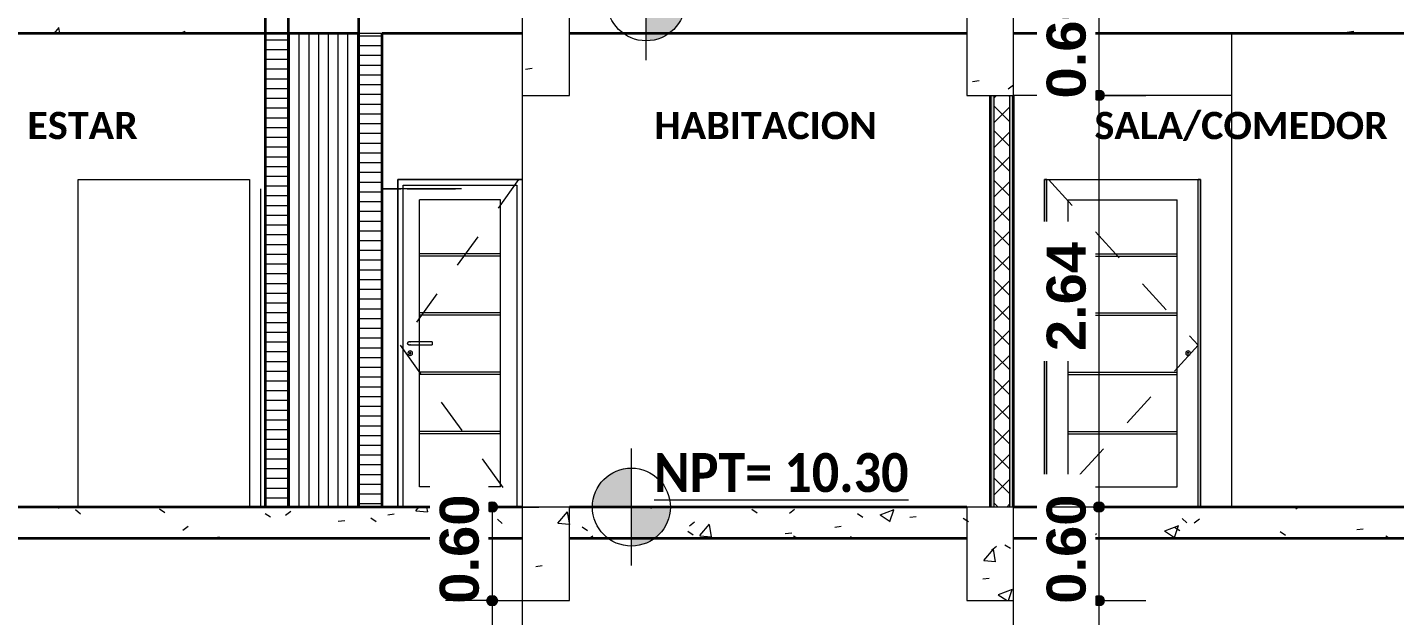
# Model space of a CAD drawing. Header units: metres. Extents: x -144 to 1000, y -717 to 29.
# Drawn here: x 226.64 to 235.41, y -646.76 to -642.99 of the extents above; entities that cross this region are included whole.
import ezdxf

# ---------------------------------------------------------------- set-up
doc = ezdxf.new("R2010")
doc.units = ezdxf.units.M
doc.linetypes.add('Trazo', pattern=[0.45, 0.225, -0.225])
doc.layers.get('0').update_dxf_attribs({"color": 1})
for name, color, linetype, lineweight in [('A-ANNO-DIMS', 1, 'Continuous', 9), ('A-DETL-GENF', 1, 'Continuous', 9), ('A-DETL-THIN', 1, 'Continuous', 9), ('A-DOOR', 1, 'Continuous', 9), ('A-DOOR-FRAM', 1, 'Continuous', 9), ('A-DOOR-HDLN', 1, 'Trazo', 20), ('A-FLOR', 2, 'Continuous', 9), ('A-FLOR-MCUT', 7, 'Continuous', 9), ('A-FLOR-PATT', 8, 'Continuous', 50), ('A-GENM', 1, 'Continuous', 9), ('A-WALL', 4, 'Continuous', 9), ('G-ANNO-DIMS', 1, 'Continuous', 9), ('G-ANNO-TEXT', 2, 'Continuous', 9), ('I-FURN', 2, 'Continuous', 9), ('S-BEAM', 1, 'Continuous', 9), ('S-COLS', 7, 'Continuous', 9)]:
    doc.layers.add(name, color=color, linetype=linetype, lineweight=lineweight)
doc.layers.add('A-WALL-PATT', color=7, linetype='Continuous', lineweight=35, true_color=0x9c9c9c)
doc.styles.add('Arial Black_B', font='ariblk.ttf', dxfattribs={"width": 0.9, "height": 0.1875})
doc.styles.add('Calibri_B', font='calibrib.ttf', dxfattribs={"height": 0.165})
doc.styles.add('Calibri_B_1', font='calibrib.ttf', dxfattribs={"height": 0.135})

# ---------------------------------------------------------------- blocks, each defined once
blk = doc.blocks.new('ololo')
at = {"layer": 'A-ANNO-DIMS', "lineweight": 25, "true_color": 0x008000}
h = blk.add_hatch(color=96, dxfattribs=at)
edge = h.paths.add_edge_path()
edge.add_arc((233.5109, -643.4254), 0.0312, 0, 360)
h = blk.add_hatch(color=96, dxfattribs=at)
edge = h.paths.add_edge_path()
edge.add_arc((233.5109, -643.4254), 0.0312, 0, 360)
h = blk.add_hatch(color=96, dxfattribs=at)
edge = h.paths.add_edge_path()
edge.add_arc((229.6173, -646.0654), 0.0312, 0, 360)
h = blk.add_hatch(color=96, dxfattribs=at)
edge = h.paths.add_edge_path()
edge.add_arc((233.5109, -646.0654), 0.0312, 0, 360)
h = blk.add_hatch(color=96, dxfattribs=at)
edge = h.paths.add_edge_path()
edge.add_arc((229.6173, -646.6654), 0.0312, 0, 360)
h = blk.add_hatch(color=96, dxfattribs=at)
edge = h.paths.add_edge_path()
edge.add_arc((233.5109, -646.6654), 0.0312, 0, 360)
h = blk.add_hatch(color=96, dxfattribs=at)
edge = h.paths.add_edge_path()
edge.add_arc((233.5109, -646.6654), 0.0312, 0, 360)
at = {"layer": 'A-WALL-PATT', "lineweight": 5, "true_color": 0x747474}
blk.add_hatch(color=8, dxfattribs=at).paths.add_polyline_path([(232.8116, -646.0654), (232.8366, -646.0654), (232.8366, -643.4254), (232.8116, -643.4254), (232.8116, -645.7249)])
at = {"layer": 'A-WALL-PATT', "true_color": 0x747474}
blk.add_hatch(color=8, dxfattribs=at).paths.add_polyline_path([(232.9616, -646.0654), (232.9616, -643.4254), (232.9366, -643.4254), (232.9366, -646.0654)])
at = {"layer": 'G-ANNO-DIMS'}
h = blk.add_hatch(color=256, dxfattribs=at)
edge = h.paths.add_edge_path()
edge.add_line((230.6054, -642.8254), (230.8554, -642.8254))
edge.add_arc((230.6054, -642.8254), 0.25, 270, 360, ccw=False)
edge.add_line((230.6054, -643.0754), (230.6054, -642.8254))
h = blk.add_hatch(color=256, dxfattribs=at)
edge = h.paths.add_edge_path()
edge.add_line((230.5104, -646.0654), (230.2604, -646.0654))
edge.add_arc((230.5104, -646.0654), 0.25, 90, 180, ccw=False)
edge.add_line((230.5104, -645.8154), (230.5104, -646.0654))
h = blk.add_hatch(color=256, dxfattribs=at)
edge = h.paths.add_edge_path()
edge.add_line((230.5104, -646.0654), (230.7604, -646.0654))
edge.add_arc((230.5104, -646.0654), 0.25, 270, 360, ccw=False)
edge.add_line((230.5104, -646.3154), (230.5104, -646.0654))
at = {"layer": 'A-ANNO-DIMS', "color": 96, "true_color": 0x008000}
for p, q in [((233.5109, -643.4254), (233.5109, -642.8254)), ((233.5109, -643.4254), (233.2109, -643.4254)), ((233.5109, -643.4254), (233.2109, -643.4254)), ((233.5109, -643.4254), (233.8109, -643.4254)), ((233.5109, -643.4254), (233.8109, -643.4254)), ((229.6173, -646.0654), (229.3173, -646.0654)), ((229.6173, -646.0654), (229.6173, -646.6654)), ((229.6173, -646.0654), (229.9173, -646.0654)), ((233.5109, -646.0654), (233.2109, -646.0654)), ((233.5109, -646.6654), (233.5109, -646.0654)), ((233.5109, -646.0654), (233.8109, -646.0654)), ((229.6173, -646.6654), (229.3173, -646.6654)), ((229.6173, -646.6654), (229.9173, -646.6654)), ((233.5109, -646.6654), (233.2109, -646.6654)), ((233.5109, -646.6654), (233.2109, -646.6654)), ((233.5109, -648.9989), (233.5109, -646.6654)), ((233.5109, -646.6654), (233.8109, -646.6654)), ((233.5109, -646.6654), (233.8109, -646.6654))]:
    blk.add_line(p, q, dxfattribs=at)
at = {"layer": 'A-ANNO-DIMS', "color": 96, "lineweight": 25, "true_color": 0x008000}
for centre in [(233.5109, -643.4254), (233.5109, -643.4254), (229.6173, -646.0654), (233.5109, -646.0654), (229.6173, -646.6654), (233.5109, -646.6654), (233.5109, -646.6654)]:
    blk.add_circle(centre, 0.0312, dxfattribs=at)
at = {"layer": 'A-DETL-GENF'}
for p, q in [((229.8319, -643.2566), (229.8735, -643.2511)), ((232.6998, -643.336), (232.7413, -643.3305)), ((232.9282, -643.3828), (232.9615, -643.3573)), ((230.0392, -646.1685), (230.1004, -646.0955)), ((230.1126, -646.1653), (230.0999, -646.0966)), ((230.0386, -646.1692), (230.1126, -646.1757)), ((232.6626, -646.1515), (232.6738, -646.1587)), ((232.772, -646.4076), (232.8332, -646.3346)), ((232.8201, -646.3422), (232.8534, -646.3167)), ((232.8473, -646.4154), (232.8327, -646.3358)), ((232.9062, -646.3067), (232.9416, -646.3293)), ((229.8965, -646.4465), (229.9381, -646.441)), ((232.7713, -646.4083), (232.8472, -646.415)), ((232.7642, -646.5259), (232.8057, -646.5204)), ((232.8645, -646.627), (232.9215, -646.6654)), ((232.8655, -646.6266), (232.9544, -646.5925)), ((232.9291, -646.6654), (232.9533, -646.5932))]:
    blk.add_line(p, q, dxfattribs=at)
at = {"layer": 'A-DETL-THIN'}
for p, q in [((229.8104, -642.8254), (229.8104, -643.4254)), ((230.1126, -643.4254), (230.1126, -642.8254)), ((232.6626, -642.8254), (232.6626, -643.4254)), ((232.9626, -643.4254), (232.9626, -642.8254)), ((229.8104, -643.4254), (230.1126, -643.4254)), ((232.6626, -643.4254), (232.9626, -643.4254)), ((230.1126, -646.0654), (229.8104, -646.0654)), ((229.8104, -646.0654), (229.8104, -646.6654)), ((230.1126, -646.6654), (230.1126, -646.0654)), ((232.6626, -646.0654), (232.6626, -646.6654)), ((232.9626, -646.0654), (232.6626, -646.0654)), ((232.9626, -646.6654), (232.9626, -646.0654)), ((229.8104, -646.6654), (230.1126, -646.6654)), ((232.6626, -646.6654), (232.9626, -646.6654))]:
    blk.add_line(p, q, dxfattribs=at)
at = {"layer": 'A-DOOR'}
for p, q in [((233.1765, -643.9654), (234.1465, -643.9654)), ((233.1765, -646.0654), (233.1765, -643.9654)), ((234.1465, -646.0654), (234.1465, -643.9654)), ((229.6716, -644.0954), (229.1516, -644.0954)), ((229.1516, -645.9354), (229.1516, -644.0954)), ((229.6716, -645.9354), (229.6716, -644.0954)), ((233.3115, -644.0954), (234.0115, -644.0954)), ((233.3115, -645.9354), (233.3115, -644.0954)), ((234.0115, -645.9354), (234.0115, -644.0954)), ((229.6716, -644.4404), (229.1516, -644.4404)), ((233.3115, -644.4404), (234.0115, -644.4404)), ((229.6716, -644.4554), (229.1516, -644.4554)), ((233.3115, -644.4554), (234.0115, -644.4554)), ((229.6716, -644.8204), (229.1516, -644.8204)), ((229.6716, -644.8354), (229.1516, -644.8354)), ((233.3115, -644.8204), (234.0115, -644.8204)), ((233.3115, -644.8354), (234.0115, -644.8354)), ((229.0899, -645.0054), (229.0933, -645.0054)), ((229.0933, -645.0253), (229.0899, -645.0253)), ((229.2316, -645.0054), (229.0916, -645.0054)), ((229.0916, -645.0254), (229.2316, -645.0254)), ((229.6716, -645.2004), (229.1516, -645.2004)), ((229.6716, -645.2154), (229.1516, -645.2154)), ((233.3115, -645.2004), (234.0115, -645.2004)), ((233.3115, -645.2154), (234.0115, -645.2154)), ((229.6716, -645.5804), (229.1516, -645.5804)), ((233.3115, -645.5804), (234.0115, -645.5804)), ((229.6716, -645.5954), (229.1516, -645.5954)), ((233.3115, -645.5954), (234.0115, -645.5954)), ((229.6716, -645.9354), (229.1516, -645.9354)), ((233.3115, -645.9354), (234.0115, -645.9354))]:
    blk.add_line(p, q, dxfattribs=at)
at = {"layer": 'A-DOOR', "flags": 128}
for points in [[(229.2316, -645.0054), (229.2316, -645.0058), (229.2316, -645.0064), (229.2316, -645.0074), (229.2316, -645.0086), (229.2316, -645.0101), (229.2316, -645.0118), (229.2316, -645.0135), (229.2316, -645.0154)], [(229.2316, -645.0154), (229.2316, -645.0172), (229.2316, -645.019), (229.2316, -645.0206), (229.2316, -645.0221), (229.2316, -645.0234), (229.2316, -645.0243), (229.2316, -645.025), (229.2316, -645.0253)]]:
    blk.add_lwpolyline(points, dxfattribs=at)
at = {"layer": 'A-DOOR'}
for centre, radius, start, end in [((229.0916, -645.0783), 0.015, 90, 270), ((229.0916, -645.0783), 0.005, 90, 270), ((229.0916, -645.0783), 0.015, 270, 90), ((229.0916, -645.0783), 0.005, 270, 90), ((234.0815, -645.0783), 0.015, 90, 270), ((234.0815, -645.0783), 0.005, 90, 270), ((234.0815, -645.0783), 0.015, 270, 90), ((234.0815, -645.0783), 0.005, 270, 90)]:
    blk.add_arc(centre, radius, start, end, dxfattribs=at)
for points in [[(229.0933, -645.0054), (229.0921, -645.0054), (229.0899, -645.0054), (229.0865, -645.0057), (229.0833, -645.0064), (229.0804, -645.0074), (229.0778, -645.0086), (229.0757, -645.0101), (229.0742, -645.0117), (229.0733, -645.0135), (229.0731, -645.0148), (229.0731, -645.0154)], [(229.0731, -645.0154), (229.0731, -645.016), (229.0733, -645.0172), (229.0742, -645.019), (229.0757, -645.0207), (229.0778, -645.0222), (229.0804, -645.0234), (229.0833, -645.0244), (229.0865, -645.0251), (229.0899, -645.0254), (229.0921, -645.0254), (229.0933, -645.0253)]]:
    blk.add_open_spline(points, degree=3, dxfattribs=at)
at = {"layer": 'A-DOOR-FRAM'}
for p, q in [((229.8116, -643.9654), (229.0116, -643.9654)), ((229.0116, -643.9654), (229.0116, -646.0654)), ((229.0466, -646.0654), (229.0466, -644.0004)), ((229.0466, -644.0004), (229.7766, -644.0004)), ((229.7766, -644.0004), (229.7766, -646.0654)), ((233.1615, -643.9654), (233.1615, -646.0654)), ((233.1765, -643.9654), (233.1615, -643.9654)), ((234.1615, -643.9654), (234.1465, -643.9654)), ((234.1615, -646.0654), (234.1615, -643.9654))]:
    blk.add_line(p, q, dxfattribs=at)
at = {"layer": 'A-DOOR-HDLN'}
for p, q in [((229.7866, -643.9654), (229.0266, -645.0274)), ((233.1865, -643.9654), (234.1465, -645.0274)), ((229.0266, -645.0274), (229.7766, -646.0654)), ((234.1465, -645.0274), (233.1965, -646.0654))]:
    blk.add_line(p, q, dxfattribs=at)
at = {"layer": 'A-FLOR', "lineweight": 35}
for p, q in [((225.5126, -643.0254), (228.7616, -643.0254)), ((228.9116, -643.0254), (229.8104, -643.0254)), ((230.1126, -643.0254), (232.6626, -643.0254)), ((232.9626, -643.0254), (241.5612, -643.0254)), ((229.8104, -646.0654), (222.5126, -646.0654)), ((232.6626, -646.0654), (230.1126, -646.0654)), ((241.5612, -646.0654), (232.9626, -646.0654)), ((222.5126, -646.2654), (229.8104, -646.2654)), ((230.1126, -646.2654), (232.6626, -646.2654)), ((232.9626, -646.2654), (241.5612, -646.2654))]:
    blk.add_line(p, q, dxfattribs=at)
at = {"layer": 'A-FLOR-MCUT'}
blk.add_line((228.7616, -643.0254), (228.9116, -643.0254), dxfattribs=at)
at = {"layer": 'A-FLOR-PATT', "color": 8, "lineweight": 5, "true_color": 0x828282}
for p, q in [((226.8098, -643.0254), (226.8395, -642.99)), ((226.8447, -643.0254), (226.8385, -642.9917)), ((227.6161, -643.0254), (227.6479, -643.0132)), ((227.643, -643.0254), (227.6468, -643.0139)), ((228.1175, -643.0254), (228.1256, -643.0243)), ((232.323, -643.0254), (232.3249, -643.0239)), ((234.0672, -643.0254), (234.0673, -643.0253)), ((235.1028, -643.0196), (235.1444, -643.0141)), ((226.8304, -646.0654), (226.84, -646.0715)), ((226.9447, -646.0803), (226.9756, -646.1086)), ((227.4826, -646.0776), (227.5179, -646.1001)), ((228.1605, -646.1063), (228.1959, -646.1288)), ((228.2925, -646.118), (228.3258, -646.0925)), ((228.9473, -646.1146), (228.9889, -646.1091)), ((229.1276, -646.0896), (229.2036, -646.0962)), ((229.1283, -646.0888), (229.1479, -646.0654)), ((229.2037, -646.0965), (229.1979, -646.0654)), ((230.6284, -646.0654), (230.6399, -646.0727)), ((231.2825, -646.0789), (231.3179, -646.1014)), ((231.5239, -646.1041), (231.5571, -646.0786)), ((231.9605, -646.1075), (231.9958, -646.13)), ((232.1074, -646.1153), (232.1963, -646.0811)), ((232.1695, -646.1586), (232.1952, -646.0819)), ((234.7733, -646.0763), (234.7875, -646.0654)), ((227.633, -646.2132), (227.6662, -646.1877)), ((228.6298, -646.1564), (228.6713, -646.1509)), ((228.8385, -646.1349), (228.8739, -646.1574)), ((229.5165, -646.1635), (229.5518, -646.1861)), ((229.6511, -646.1428), (229.682, -646.1711)), ((230.1146, -646.1762), (230.1126, -646.1653)), ((230.1126, -646.1757), (230.1145, -646.1759)), ((230.1944, -646.1922), (230.2298, -646.2147)), ((230.8824, -646.1854), (230.9156, -646.1599)), ((230.9501, -646.2482), (231.0113, -646.1752)), ((231.0255, -646.2559), (231.0108, -646.1763)), ((231.8152, -646.1939), (231.8568, -646.1885)), ((232.1065, -646.1156), (232.1696, -646.1582)), ((232.2962, -646.1306), (232.3377, -646.1251)), ((232.6385, -646.1361), (232.6626, -646.1515)), ((233.3164, -646.1648), (233.3518, -646.1873)), ((233.9328, -646.2169), (234.0217, -646.1828)), ((233.9944, -646.1934), (234.0297, -646.2159)), ((233.9946, -646.2604), (234.0204, -646.1836)), ((234.0431, -646.1383), (234.074, -646.1666)), ((234.1213, -646.1656), (234.1546, -646.1401)), ((227.8273, -646.262), (227.8689, -646.2565)), ((230.2426, -646.2654), (230.2636, -646.2493)), ((230.8724, -646.2208), (230.9077, -646.2433)), ((230.9495, -646.2489), (231.0254, -646.2556)), ((231.4974, -646.2358), (231.539, -646.2303)), ((231.5503, -646.2495), (231.5753, -646.2654)), ((231.9135, -646.2654), (231.9223, -646.2549)), ((231.9235, -646.2654), (231.9217, -646.256)), ((233.4616, -646.2609), (233.4949, -646.2354)), ((233.9316, -646.2173), (233.9948, -646.2599)), ((234.6723, -646.2221), (234.7077, -646.2446)), ((235.1641, -646.21), (235.2056, -646.2045)), ((235.3503, -646.2507), (235.3733, -646.2654))]:
    blk.add_line(p, q, dxfattribs=at)
at = {"layer": 'A-GENM'}
for p, q in [((228.1316, -644.0254), (228.1316, -645.0254)), ((228.9116, -644.0254), (229.0316, -644.0254)), ((229.4216, -644.0254), (228.9116, -644.0254)), ((229.0716, -644.0254), (229.3816, -644.0254)), ((228.1316, -645.0254), (228.1316, -646.0654))]:
    blk.add_line(p, q, dxfattribs=at)
at = {"layer": 'A-WALL', "lineweight": 35}
for p, q in [((228.1616, -642.8254), (228.1616, -646.0654)), ((228.3116, -646.0654), (228.3116, -642.8254)), ((228.7616, -646.0654), (228.7616, -642.8254)), ((228.9116, -646.0654), (228.9116, -643.0254)), ((232.8116, -643.4254), (232.8116, -646.0654)), ((232.9616, -646.0654), (232.9616, -643.4254))]:
    blk.add_line(p, q, dxfattribs=at)
at = {"layer": 'A-WALL'}
for p, q in [((234.3615, -646.0654), (234.3615, -643.0254)), ((232.8366, -643.4254), (232.8366, -646.0654)), ((232.9366, -643.4254), (232.9366, -646.0654)), ((226.9616, -646.0654), (226.9616, -643.9654)), ((226.9616, -643.9654), (228.0616, -643.9654)), ((228.0616, -643.9654), (228.0616, -646.0654)), ((229.0116, -646.0654), (229.0116, -643.9654)), ((229.0116, -643.9654), (229.8116, -643.9654)), ((233.1615, -646.0654), (233.1615, -643.9654)), ((233.1615, -643.9654), (233.1765, -643.9654)), ((234.1465, -643.9654), (234.1615, -643.9654)), ((234.1615, -643.9654), (234.1615, -646.0654))]:
    blk.add_line(p, q, dxfattribs=at)
at = {"layer": 'A-WALL-PATT', "color": 8, "lineweight": 5, "true_color": 0x727272}
for p, q in [((228.3174, -646.0654), (228.3174, -643.0254)), ((228.3799, -646.0654), (228.3799, -643.0254)), ((228.4424, -646.0654), (228.4424, -643.0254)), ((228.5049, -646.0654), (228.5049, -643.0254)), ((228.5674, -646.0654), (228.5674, -643.0254)), ((228.6299, -646.0654), (228.6299, -643.0254)), ((228.6924, -646.0654), (228.6924, -643.0254)), ((228.7549, -646.0654), (228.7549, -643.0254)), ((228.3116, -643.0704), (228.1616, -643.0704)), ((228.9116, -643.0454), (228.7616, -643.0454)), ((228.9116, -643.1079), (228.7616, -643.1079)), ((228.3116, -643.1329), (228.1616, -643.1329)), ((228.3116, -643.1954), (228.1616, -643.1954)), ((228.9116, -643.1704), (228.7616, -643.1704)), ((228.3116, -643.2579), (228.1616, -643.2579)), ((228.9116, -643.2329), (228.7616, -643.2329)), ((228.9116, -643.2954), (228.7616, -643.2954)), ((228.3116, -643.3204), (228.1616, -643.3204)), ((228.3116, -643.3829), (228.1616, -643.3829)), ((228.9116, -643.3579), (228.7616, -643.3579)), ((228.3116, -643.4454), (228.1616, -643.4454)), ((228.9116, -643.4204), (228.7616, -643.4204)), ((228.3116, -643.5079), (228.1616, -643.5079)), ((228.9116, -643.4829), (228.7616, -643.4829)), ((228.9116, -643.5454), (228.7616, -643.5454)), ((228.3116, -643.5704), (228.1616, -643.5704)), ((228.3116, -643.6329), (228.1616, -643.6329)), ((228.9116, -643.6079), (228.7616, -643.6079)), ((228.3116, -643.6954), (228.1616, -643.6954)), ((228.9116, -643.6704), (228.7616, -643.6704)), ((228.9116, -643.7329), (228.7616, -643.7329)), ((228.3116, -643.7579), (228.1616, -643.7579)), ((228.3116, -643.8204), (228.1616, -643.8204)), ((228.9116, -643.7954), (228.7616, -643.7954)), ((228.3116, -643.8829), (228.1616, -643.8829)), ((228.9116, -643.8579), (228.7616, -643.8579)), ((228.3116, -643.9454), (228.1616, -643.9454)), ((228.9116, -643.9204), (228.7616, -643.9204)), ((228.9116, -643.9829), (228.7616, -643.9829)), ((228.3116, -644.0079), (228.1616, -644.0079)), ((228.3116, -644.0704), (228.1616, -644.0704)), ((228.9116, -644.0454), (228.7616, -644.0454)), ((228.3116, -644.1329), (228.1616, -644.1329)), ((228.9116, -644.1079), (228.7616, -644.1079)), ((228.9116, -644.1704), (228.7616, -644.1704)), ((228.3116, -644.1954), (228.1616, -644.1954)), ((228.3116, -644.2579), (228.1616, -644.2579)), ((228.9116, -644.2329), (228.7616, -644.2329)), ((228.3116, -644.3204), (228.1616, -644.3204)), ((228.9116, -644.2954), (228.7616, -644.2954)), ((228.3116, -644.3829), (228.1616, -644.3829)), ((228.3116, -644.4454), (228.1616, -644.4454)), ((228.9116, -644.3579), (228.7616, -644.3579)), ((228.9116, -644.4204), (228.7616, -644.4204)), ((228.3116, -644.5079), (228.1616, -644.5079)), ((228.9116, -644.4829), (228.7616, -644.4829)), ((228.3116, -644.5704), (228.1616, -644.5704)), ((228.9116, -644.5454), (228.7616, -644.5454)), ((228.9116, -644.6079), (228.7616, -644.6079)), ((228.3116, -644.6329), (228.1616, -644.6329)), ((228.3116, -644.6954), (228.1616, -644.6954)), ((228.9116, -644.6704), (228.7616, -644.6704)), ((228.3116, -644.7579), (228.1616, -644.7579)), ((228.9116, -644.7329), (228.7616, -644.7329)), ((228.9116, -644.7954), (228.7616, -644.7954)), ((228.3116, -644.8204), (228.1616, -644.8204)), ((228.3116, -644.8829), (228.1616, -644.8829)), ((228.9116, -644.8579), (228.7616, -644.8579)), ((228.3116, -644.9454), (228.1616, -644.9454)), ((228.9116, -644.9204), (228.7616, -644.9204)), ((228.3116, -645.0079), (228.1616, -645.0079)), ((228.9116, -644.9829), (228.7616, -644.9829)), ((228.9116, -645.0454), (228.7616, -645.0454)), ((228.3116, -645.0704), (228.1616, -645.0704)), ((228.3116, -645.1329), (228.1616, -645.1329)), ((228.9116, -645.1079), (228.7616, -645.1079)), ((228.3116, -645.1954), (228.1616, -645.1954)), ((228.9116, -645.1704), (228.7616, -645.1704)), ((228.9116, -645.2329), (228.7616, -645.2329)), ((228.3116, -645.2579), (228.1616, -645.2579)), ((228.3116, -645.3204), (228.1616, -645.3204)), ((228.9116, -645.2954), (228.7616, -645.2954)), ((228.3116, -645.3829), (228.1616, -645.3829)), ((228.9116, -645.3579), (228.7616, -645.3579)), ((228.3116, -645.4454), (228.1616, -645.4454)), ((228.9116, -645.4204), (228.7616, -645.4204)), ((228.9116, -645.4829), (228.7616, -645.4829)), ((228.3116, -645.5079), (228.1616, -645.5079)), ((228.3116, -645.5704), (228.1616, -645.5704)), ((228.9116, -645.5454), (228.7616, -645.5454)), ((228.3116, -645.6329), (228.1616, -645.6329)), ((228.9116, -645.6079), (228.7616, -645.6079)), ((228.9116, -645.6704), (228.7616, -645.6704)), ((228.3116, -645.6954), (228.1616, -645.6954)), ((228.3116, -645.7579), (228.1616, -645.7579)), ((228.9116, -645.7329), (228.7616, -645.7329)), ((228.3116, -645.8204), (228.1616, -645.8204)), ((228.9116, -645.7954), (228.7616, -645.7954)), ((228.3116, -645.8829), (228.1616, -645.8829)), ((228.9116, -645.8579), (228.7616, -645.8579)), ((228.9116, -645.9204), (228.7616, -645.9204)), ((228.3116, -645.9454), (228.1616, -645.9454)), ((228.3116, -646.0079), (228.1616, -646.0079)), ((228.9116, -645.9829), (228.7616, -645.9829)), ((228.9116, -646.0454), (228.7616, -646.0454))]:
    blk.add_line(p, q, dxfattribs=at)
at = {"layer": 'A-WALL-PATT', "color": 1, "lineweight": 5, "true_color": 0xff0000}
for p, q in [((232.8366, -643.4425), (232.8536, -643.4254)), ((232.9366, -643.4331), (232.9289, -643.4254)), ((232.9366, -643.5922), (232.8366, -643.4922)), ((232.8366, -643.6016), (232.9366, -643.5016)), ((232.9366, -643.7513), (232.8366, -643.6513)), ((232.8366, -643.7606), (232.9366, -643.6606)), ((232.9366, -643.9104), (232.8366, -643.8104)), ((232.8366, -643.9197), (232.9366, -643.8197)), ((232.9366, -644.0695), (232.8366, -643.9695)), ((232.8366, -644.0788), (232.9366, -643.9788)), ((232.9366, -644.2286), (232.8366, -644.1286)), ((232.8366, -644.2379), (232.9366, -644.1379)), ((232.9366, -644.3877), (232.8366, -644.2877)), ((232.8366, -644.397), (232.9366, -644.297)), ((232.9366, -644.5468), (232.8366, -644.4468)), ((232.8366, -644.5561), (232.9366, -644.4561)), ((232.9366, -644.7059), (232.8366, -644.6059)), ((232.8366, -644.7152), (232.9366, -644.6152)), ((232.9366, -644.865), (232.8366, -644.765)), ((232.8366, -644.8743), (232.9366, -644.7743)), ((232.9366, -645.0241), (232.8366, -644.9241)), ((232.8366, -645.0334), (232.9366, -644.9334)), ((232.9366, -645.1832), (232.8366, -645.0832)), ((232.8366, -645.1925), (232.9366, -645.0925)), ((232.9366, -645.3423), (232.8366, -645.2423)), ((232.8366, -645.3516), (232.9366, -645.2516)), ((232.9366, -645.5014), (232.8366, -645.4014)), ((232.8366, -645.5107), (232.9366, -645.4107)), ((232.9366, -645.6605), (232.8366, -645.5605)), ((232.8366, -645.6698), (232.9366, -645.5698)), ((232.9366, -645.8196), (232.8366, -645.7196)), ((232.8366, -645.8289), (232.9366, -645.7289)), ((232.9366, -645.9787), (232.8366, -645.8787)), ((232.8366, -645.988), (232.9366, -645.888)), ((232.8642, -646.0654), (232.8366, -646.0378)), ((232.9183, -646.0654), (232.9366, -646.0471))]:
    blk.add_line(p, q, dxfattribs=at)
at = {"layer": 'G-ANNO-DIMS'}
for p, q in [((230.6054, -643.2004), (230.6054, -642.4504)), ((230.5104, -646.4404), (230.5104, -645.6904)), ((230.1354, -646.0654), (232.2604, -646.0654)), ((230.5686, -646.0654), (230.5104, -646.0654))]:
    blk.add_line(p, q, dxfattribs=at)
for centre in [(230.6054, -642.8254), (230.5104, -646.0654)]:
    blk.add_circle(centre, 0.25, dxfattribs=at)
at = {"layer": 'I-FURN'}
for p, q in [((228.9325, -646.0654), (228.9512, -646.0654)), ((229.0221, -646.0654), (228.9325, -646.0654)), ((228.9325, -646.0654), (228.9512, -646.0654)), ((228.9325, -646.0654), (228.9512, -646.0654)), ((229.2149, -646.0654), (228.9512, -646.0654)), ((229.0576, -646.0654), (229.0184, -646.0654)), ((229.0184, -646.0654), (229.0576, -646.0654)), ((229.1441, -646.0654), (229.2336, -646.0654)), ((229.2336, -646.0654), (229.2149, -646.0654)), ((229.2336, -646.0654), (229.2149, -646.0654)), ((229.2336, -646.0654), (229.2149, -646.0654)), ((230.531, -646.0654), (230.5686, -646.0654)), ((230.5339, -646.0654), (230.5771, -646.0654)), ((230.5686, -646.0654), (230.6988, -646.0654)), ((230.6016, -646.0654), (230.5771, -646.0654)), ((230.585, -646.0654), (230.5983, -646.0654)), ((230.5899, -646.0654), (230.6009, -646.0654)), ((230.598, -646.0654), (230.5915, -646.0654)), ((230.6167, -646.0654), (230.6009, -646.0654)), ((230.6142, -646.0654), (230.6146, -646.0654)), ((230.6143, -646.0654), (230.6451, -646.0654)), ((230.6184, -646.0654), (230.6146, -646.0654)), ((230.6314, -646.0654), (230.6204, -646.0654)), ((230.6314, -646.0654), (230.6471, -646.0654)), ((230.6451, -646.0654), (230.6488, -646.0654)), ((230.6886, -646.0654), (230.8853, -646.0654)), ((232.6626, -646.0654), (230.6909, -646.0654)), ((230.7416, -646.0654), (230.6988, -646.0654)), ((231.2325, -646.0654), (230.9353, -646.0654)), ((231.2325, -646.0654), (231.389, -646.0654)), ((232.3912, -646.0654), (231.236, -646.0654)), ((231.5844, -646.0654), (231.389, -646.0654)), ((232.3659, -646.0654), (231.4264, -646.0654)), ((231.4444, -646.0654), (231.6009, -646.0654)), ((231.7574, -646.0654), (231.6009, -646.0654)), ((231.7574, -646.0654), (232.0545, -646.0654)), ((232.3945, -646.0654), (231.9442, -646.0654)), ((232.0868, -646.0654), (231.9565, -646.0654)), ((232.3761, -646.0654), (231.9641, -646.0654)), ((232.0919, -646.0654), (232.017, -646.0654)), ((232.4607, -646.0654), (232.0175, -646.0654)), ((232.4182, -646.0654), (232.0354, -646.0654)), ((232.2512, -646.0654), (232.0545, -646.0654)), ((232.4886, -646.0654), (232.0609, -646.0654)), ((232.2149, -646.0654), (232.236, -646.0654)), ((232.218, -646.0654), (232.2265, -646.0654)), ((232.6628, -646.0654), (232.2233, -646.0654)), ((232.4143, -646.0654), (232.2402, -646.0654)), ((232.3761, -646.0654), (232.2402, -646.0654)), ((232.2512, -646.0654), (232.411, -646.0654)), ((232.2945, -646.0654), (232.2541, -646.0654)), ((232.6518, -646.0654), (232.2571, -646.0654)), ((232.2775, -646.0654), (232.2612, -646.0654)), ((232.5196, -646.0654), (232.3182, -646.0654)), ((232.3278, -646.0654), (232.3406, -646.0654)), ((232.3406, -646.0654), (232.3278, -646.0654)), ((232.3296, -646.0654), (232.3406, -646.0654)), ((232.382, -646.0654), (232.3296, -646.0654)), ((232.3296, -646.0654), (232.3406, -646.0654)), ((232.3296, -646.0654), (232.3406, -646.0654)), ((232.382, -646.0654), (232.3296, -646.0654)), ((232.3406, -646.0654), (232.3296, -646.0654)), ((232.3878, -646.0654), (232.3306, -646.0654)), ((232.4551, -646.0654), (232.3337, -646.0654)), ((232.6626, -646.0654), (232.3406, -646.0654)), ((232.3406, -646.0654), (232.6626, -646.0654)), ((232.4828, -646.0654), (232.3554, -646.0654)), ((232.6633, -646.0654), (232.3793, -646.0654)), ((232.497, -646.0654), (232.3832, -646.0654)), ((232.5138, -646.0654), (232.3873, -646.0654)), ((232.5451, -646.0654), (232.411, -646.0654)), ((232.5271, -646.0654), (232.4274, -646.0654)), ((232.491, -646.0654), (232.4372, -646.0654)), ((232.5196, -646.0654), (232.4514, -646.0654)), ((232.6626, -646.0654), (232.4646, -646.0654)), ((232.6592, -646.0654), (232.4647, -646.0654)), ((232.6593, -646.0654), (232.4707, -646.0654)), ((232.5156, -646.0654), (232.4753, -646.0654)), ((232.5483, -646.0654), (232.4806, -646.0654)), ((232.6105, -646.0654), (232.4905, -646.0654)), ((232.4988, -646.0654), (232.5342, -646.0654)), ((232.5248, -646.0654), (232.6385, -646.0654)), ((232.5674, -646.0654), (232.5319, -646.0654)), ((232.6647, -646.0654), (232.5393, -646.0654)), ((232.5451, -646.0654), (232.5879, -646.0654)), ((232.5658, -646.0654), (232.6626, -646.0654)), ((232.6624, -646.0654), (232.5879, -646.0654)), ((232.5995, -646.0654), (232.5889, -646.0654)), ((232.5933, -646.0654), (232.6626, -646.0654)), ((232.6101, -646.0654), (232.6449, -646.0654)), ((232.6627, -646.0654), (232.6297, -646.0654)), ((232.6555, -646.0654), (232.6402, -646.0654))]:
    blk.add_line(p, q, dxfattribs=at)
at = {"layer": 'S-BEAM'}
blk.add_line((234.3615, -643.4254), (232.9626, -643.4254), dxfattribs=at)
at = {"layer": 'S-COLS'}
for p, q in [((229.8116, -646.0654), (229.8116, -643.4254)), ((229.8116, -649.2686), (229.8116, -646.6654)), ((232.9616, -648.9674), (232.9616, -646.6654))]:
    blk.add_line(p, q, dxfattribs=at)
at = {"layer": 'G-ANNO-DIMS', "style": 'Calibri_B', "width": 0.9}
blk.add_text('%%UNPT= 10.30', height=0.25, dxfattribs=at).set_placement((230.656, -645.9689))
at = {"layer": 'G-ANNO-TEXT', "style": 'Calibri_B_1'}
for s, p in [('ESTAR', (226.6358, -643.7059)), ('HABITACION', (230.6568, -643.7059)), ('SALA/COMEDOR', (233.4811, -643.7059))]:
    blk.add_text(s, height=0.175, dxfattribs=at).set_placement(p)
at = {"layer": 'A-ANNO-DIMS', "color": 96, "true_color": 0x008000, "char_height": 0.25, "width": 0.767402, "attachment_point": 1, "rotation": 90, "line_spacing_factor": 1.180619, "style": 'Arial Black_B', "bg_fill": 3, "box_fill_scale": 1.25, "bg_fill_color": 256, "bg_fill_true_color": 13158600, "bg_fill_transparency": 0}
for insert in [(229.281, -646.6851), (233.1746, -646.6851)]:
    blk.add_mtext('0.60', dxfattribs=dict(at, insert=insert))
at = {"layer": 'A-ANNO-DIMS', "lineweight": 25, "true_color": 0x008000}
h = blk.add_hatch(color=96, dxfattribs=at)
edge = h.paths.add_edge_path()
edge.add_arc((233.5109, -646.0654), 0.0312, 0, 360)
h = blk.add_hatch(color=96, dxfattribs=at)
edge = h.paths.add_edge_path()
edge.add_arc((229.6173, -646.6654), 0.0312, 0, 360)
at = {"layer": 'A-ANNO-DIMS', "color": 96, "true_color": 0x008000}
for p, q in [((233.5109, -646.0654), (233.5109, -643.4254)), ((233.5109, -646.0654), (233.2109, -646.0654)), ((233.5109, -646.0654), (233.8109, -646.0654)), ((229.6173, -646.6654), (229.3173, -646.6654)), ((229.6173, -646.6654), (229.6173, -649.2686)), ((229.6173, -646.6654), (229.9173, -646.6654))]:
    blk.add_line(p, q, dxfattribs=at)
at = {"layer": 'A-ANNO-DIMS', "color": 96, "lineweight": 25, "true_color": 0x008000}
for centre in [(233.5109, -646.0654), (229.6173, -646.6654)]:
    blk.add_circle(centre, 0.0312, dxfattribs=at)
at = {"layer": 'A-ANNO-DIMS', "color": 96, "true_color": 0x008000, "char_height": 0.25, "width": 0.767402, "attachment_point": 1, "rotation": 90, "line_spacing_factor": 1.180619, "style": 'Arial Black_B', "bg_fill": 3, "box_fill_scale": 1.25, "bg_fill_color": 256, "bg_fill_true_color": 13158600, "bg_fill_transparency": 0}
for s, insert in [('0.60', (233.1746, -643.4451)), ('2.64', (233.1746, -645.0651))]:
    blk.add_mtext(s, dxfattribs=dict(at, insert=insert))

msp = doc.modelspace()

# ---------------------------------------------------------------- block references
at = {"color": 3}
msp.add_blockref('ololo', (0, 0), dxfattribs=at)

doc.saveas('drawing.dxf')
